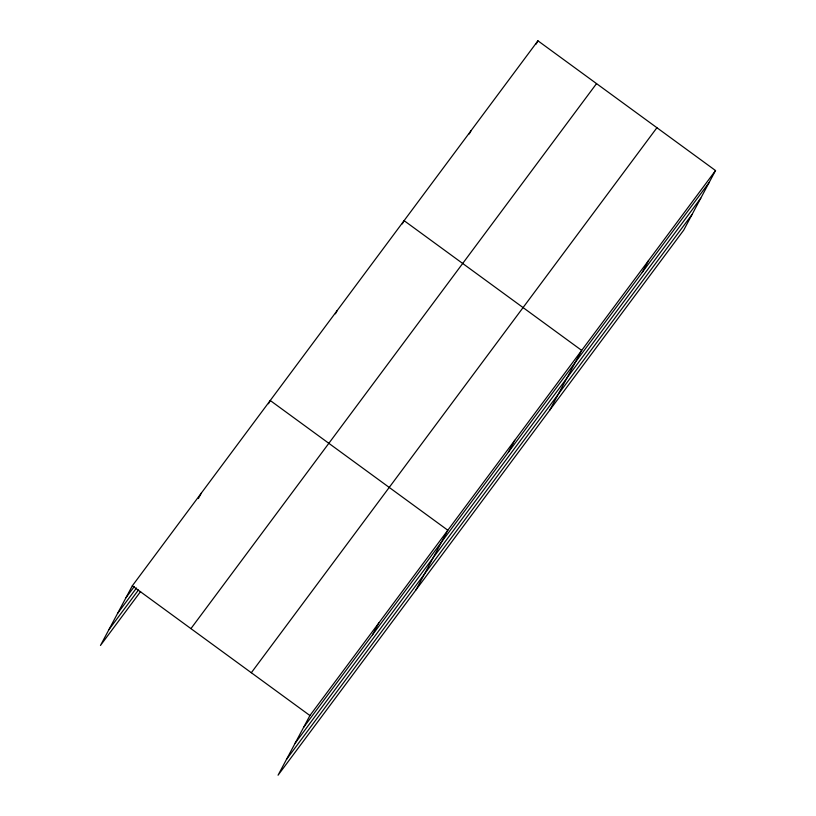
<?xml version="1.0" encoding="UTF-8"?>
<svg xmlns="http://www.w3.org/2000/svg" width="816" height="816" viewBox="0 0 816 816"><rect width="100%" height="100%" fill="white"/><g stroke="black" fill="none" stroke-linecap="round" stroke-linejoin="round"><path stroke-width="1.22" d="M715.53 170.544L309.917 715.54L278.062 775.2L683.675 230.194L715.53 170.544L537.938 40.8L132.325 585.806L100.47 645.456L140.627 591.498M198.39 498.556L201.277 493.15M268.505 403.747L270.239 400.503L447.831 530.237L415.976 589.897M335.427 313.823L337.161 310.58M402.349 223.89L404.083 220.646L581.675 350.39L549.821 410.05M469.282 133.967L471.005 130.723M536.204 44.044L537.938 40.8M372.524 634.787L378.869 622.894M508.399 452.207L514.753 440.314M642.253 272.36L648.598 260.467M125.98 597.7L134.314 586.5M117.555 613.459L136.507 588.01M108.885 629.697L138.445 589.988M190.934 628.616L596.537 83.609M251.318 672.731L656.921 127.724M303.572 727.433L709.175 182.437M295.147 743.203L700.76 198.196M286.477 759.441L692.09 214.435M132.325 585.806L309.917 715.54"/></g></svg>
